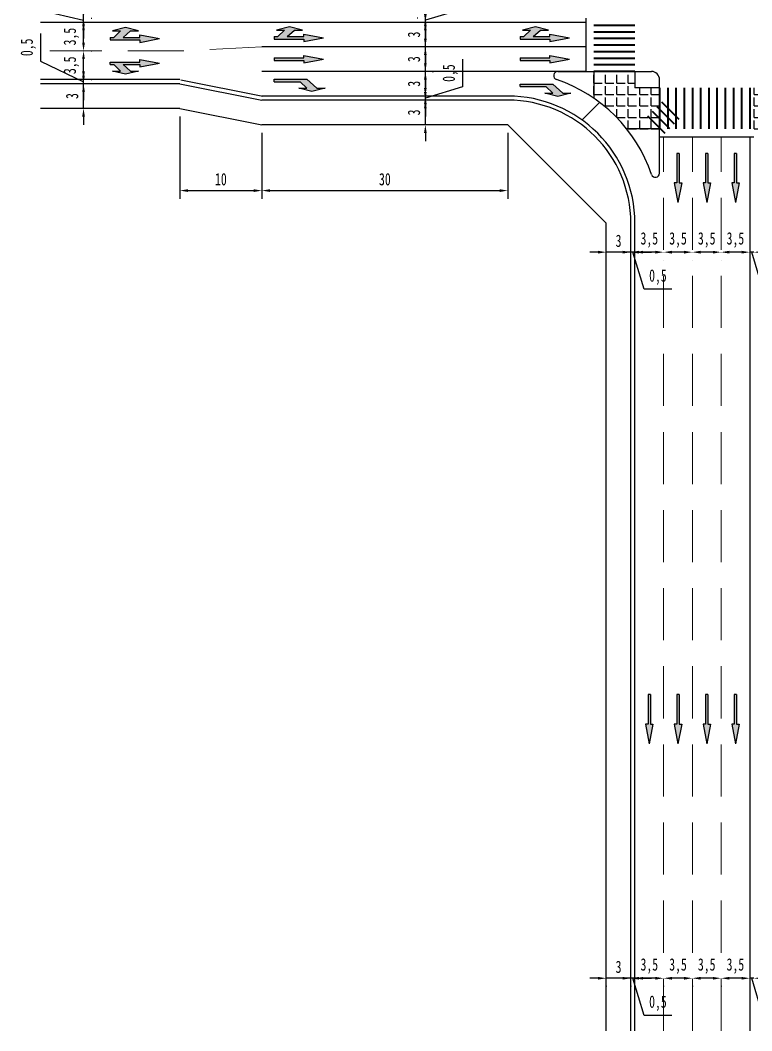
# Model space of a CAD drawing. Header units: metres. Extents: x 98 to 280, y 375 to 625.
# Drawn here: x 97.5 to 186.8, y 375 to 498.2 of the extents above; entities that cross this region are included whole.
import ezdxf

# ---------------------------------------------------------------- set-up
doc = ezdxf.new("R2010")
doc.units = ezdxf.units.M
doc.header["$LTSCALE"] = 0.5
doc.linetypes.add('DASHED', pattern=[19.05, 12.7, -6.35])
doc.layers.add('人行横道线', color=7, linetype='Continuous', lineweight=40)
doc.layers.add('车道分隔线', color=7, linetype='DASHED', lineweight=15)
for name, color, linetype in [('导向车道线', 7, 'Continuous'), ('标注', 1, 'Continuous'), ('行人安全岛', 7, 'Continuous'), ('车行道边缘线', 5, 'Continuous'), ('道路红线', 6, 'Continuous')]:
    doc.layers.add(name, color=color, linetype=linetype)
doc.styles.add('汉字', font='simfang.ttf', dxfattribs={"width": 0.7})
doc.dimstyles.new('道路标注样式', dxfattribs={"dimtxt": 1.5, "dimasz": 1, "dimexe": 1, "dimexo": 1, "dimtad": 1, "dimtxsty": '汉字', "dimcen": 2.5, "dimadec": 0, "dimazin": 0, "dimtfac": 1, "dimtmove": 1, "dimatfit": 3, "dimfxl": 1, "dimarcsym": 0})

# ---------------------------------------------------------------- blocks, each defined once
blk = doc.blocks.new('*U28')
at = {"layer": '人行横道线'}
blk.add_line((3.01, 0), (3.01, 3), dxfattribs=at)
blk = doc.blocks.new('*U27')
at = {"layer": '人行横道线', "color": 0, "linetype": 'ByBlock', "lineweight": -2, "transparency": 16777216, "rotation": 225.0000000000004}
blk.add_blockref('*U28', (211.03, 516.65), dxfattribs=at)
blk = doc.blocks.new('*U24')
at = {"layer": '人行横道线', "rotation": 314.9999999999997}
blk.add_blockref('*U27', (-511.54, -216.11), dxfattribs=at)
blk = doc.blocks.new('*U23')
at = {"layer": '人行横道线', "color": 0, "linetype": 'ByBlock', "lineweight": -2, "transparency": 16777216, "rotation": 45.00000000000038}
blk.add_blockref('*U24', (208.9, 514.52), dxfattribs=at)
blk = doc.blocks.new('*U17')
at = {"layer": '人行横道线', "rotation": 314.9999999999997}
blk.add_blockref('*U23', (-511.54, -216.11), dxfattribs=at)
blk = doc.blocks.new('*U18')
at = {"layer": '人行横道线', "color": 0, "linetype": 'ByBlock', "lineweight": -2, "transparency": 16777216, "rotation": 45.00000000000038}
for p in [(210.6, 516.22), (208.9, 514.52), (209.47, 515.09), (210.03, 515.65)]:
    blk.add_blockref('*U17', p, dxfattribs=at)
blk = doc.blocks.new('*U25')
at = {"layer": '人行横道线'}
blk.add_line((0, 0), (0, 5), dxfattribs=at)
blk = doc.blocks.new('*U26')
at = {"color": 0, "linetype": 'ByBlock', "lineweight": -2, "transparency": 16777216, "rotation": 270}
blk.add_blockref('*U25', (205.5, 508), dxfattribs=at)
blk = doc.blocks.new('*U19')
at = {"rotation": 90.00000000000001}
blk.add_blockref('*U26', (508, -205.5), dxfattribs=at)
blk = doc.blocks.new('*U20')
at = {"color": 0, "linetype": 'ByBlock', "lineweight": -2, "transparency": 16777216, "rotation": 270}
for p in [(205.5, 508), (205.5, 507.2), (205.5, 506.4), (205.5, 505.6), (205.5, 504.8), (205.5, 504), (205.5, 503.2), (205.5, 502.4)]:
    blk.add_blockref('*U19', p, dxfattribs=at)
blk = doc.blocks.new('*U21')
at = {"layer": '人行横道线'}
blk.add_line((0, 6), (0, 1), dxfattribs=at)
blk = doc.blocks.new('*U22')
at = {"color": 0, "linetype": 'ByBlock', "lineweight": -2, "transparency": 16777216, "rotation": 180}
for p in [(193.5, 515), (194.5, 515), (195.5, 515), (196.5, 515), (197.5, 515), (198.5, 515), (199.5, 515), (200.5, 515), (201.5, 515), (202.5, 515), (203.5, 515), (204.5, 515)]:
    blk.add_blockref('*U21', p, dxfattribs=at)
blk = doc.blocks.new('直行')
h = blk.add_hatch(color=256)
h.dxf.hatch_style = 1
h.paths.add_polyline_path([(-0.45, 3.6), (-0.15, 3.6), (-0.15, 0), (0.15, 0), (0.15, 3.6), (0.45, 3.6), (0, 6)])
for p, q in [((-0.45, 3.6), (0, 6)), ((0.45, 3.6), (0, 6)), ((-0.15, 3.6), (-0.45, 3.6)), ((-0.15, 0), (-0.15, 3.6)), ((0.15, 0), (0.15, 3.6)), ((0.15, 3.6), (0.45, 3.6)), ((-0.15, 0), (0.15, 0))]:
    blk.add_line(p, q)
blk = doc.blocks.new('*U36')
at = {"rotation": 180}
blk.add_blockref('直行', (0, 3), dxfattribs=at)
blk = doc.blocks.new('*U37')
at = {"color": 0, "linetype": 'ByBlock', "lineweight": -2, "transparency": 16777216}
for p in [(-10.5, 0), (-7, 0), (-3.5, 0), (0, 0)]:
    blk.add_blockref('*U36', p, dxfattribs=at)
blk = doc.blocks.new('*U38')
at = {"rotation": 180}
blk.add_blockref('直行', (0, 3), dxfattribs=at)
blk = doc.blocks.new('*U39')
at = {"color": 0, "linetype": 'ByBlock', "lineweight": -2, "transparency": 16777216}
for p in [(-7, 0), (-3.5, 0), (0, 0)]:
    blk.add_blockref('*U38', p, dxfattribs=at)
blk = doc.blocks.new('左转')
h = blk.add_hatch(color=256)
h.dxf.hatch_style = 1
h.paths.add_polyline_path([(-1.35, 4.6), (-0.95, 6.2), (-0.95, 5.2), (0.15, 4), (0.15, 0), (-0.15, 0), (-0.15, 3.15), (-0.95, 4), (-0.95, 3)])
for p, q in [((-0.95, 6.2), (-1.35, 4.6)), ((-0.95, 5.2), (-0.95, 6.2)), ((0.15, 4), (-0.95, 5.2)), ((-1.35, 4.6), (-0.95, 3)), ((-0.95, 3), (-0.95, 4)), ((-0.95, 4), (-0.15, 3.15)), ((0.15, 0), (0.15, 4)), ((-0.15, 0), (-0.15, 3.15)), ((-0.15, 0), (0.15, 0))]:
    blk.add_line(p, q)
blk = doc.blocks.new('右转')
at = {"layer": '行人安全岛', "xscale": -1}
blk.add_blockref('左转', (0, 0), dxfattribs=at)
blk = doc.blocks.new('直左')
h = blk.add_hatch(color=256)
h.dxf.hatch_style = 1
h.paths.add_polyline_path([(-1.35, 1.87), (-0.95, 3.47), (-0.95, 2.47), (-0.15, 1.6), (-0.15, 3.6), (-0.45, 3.6), (0, 6), (0.45, 3.6), (0.15, 3.6), (0.15, 0), (-0.15, 0), (-0.15, 0.43), (-0.95, 1.27), (-0.95, 0.27)])
for p, q in [((-0.45, 3.6), (0, 6)), ((0.45, 3.6), (0, 6)), ((-0.95, 3.47), (-1.35, 1.87)), ((-0.95, 2.47), (-0.95, 3.47)), ((-0.15, 1.6), (-0.95, 2.47)), ((-0.15, 3.6), (-0.45, 3.6)), ((-0.15, 1.6), (-0.15, 3.6)), ((0.15, 0), (0.15, 3.6)), ((0.15, 3.6), (0.45, 3.6)), ((-1.35, 1.87), (-0.95, 0.27)), ((-0.95, 0.27), (-0.95, 1.27)), ((-0.95, 1.27), (-0.15, 0.43)), ((-0.15, 0), (-0.15, 0.43)), ((-0.15, 0), (0.15, 0))]:
    blk.add_line(p, q)
blk = doc.blocks.new('*U62')
at = {"rotation": 270}
for name, p in [('直左', (-3, 0.85)), ('直行', (-3, -1.75))]:
    blk.add_blockref(name, p, dxfattribs=at)
blk = doc.blocks.new('*U63')
at = {"color": 0, "linetype": 'ByBlock', "lineweight": -2, "transparency": 16777216}
for p in [(-30, 0), (0, 0)]:
    blk.add_blockref('*U62', p, dxfattribs=at)
blk = doc.blocks.new('直右')
at = {"layer": '行人安全岛', "xscale": -1}
blk.add_blockref('直左', (0, 0), dxfattribs=at)
blk = doc.blocks.new('*D100')
at = {"layer": 'Defpoints', "color": 0}
for p in [(186.5, 469.96), (186.5, 469.96), (187, 469.96)]:
    blk.add_point(p, dxfattribs=at)
at = {"layer": '标注', "color": 0, "lineweight": -2}
for p, q in [((185.5, 469.96), (184.5, 469.96)), ((187, 469.96), (186.5, 469.96)), ((188.11, 465.43), (186.75, 469.96)), ((188, 469.96), (189, 469.96)), ((186.5, 468.96), (186.5, 468.96)), ((187, 468.96), (187, 468.96)), ((191.5, 465.43), (188.11, 465.43))]:
    blk.add_line(p, q, dxfattribs=at)
at = {"layer": '标注', "color": 0}
for points in [[(185.5, 469.79), (185.5, 470.13), (186.5, 469.96)], [(188, 470.13), (188, 469.79), (187, 469.96)]]:
    blk.add_solid(points, dxfattribs=at)
at = {"layer": '标注', "color": 0, "insert": (189.8, 466.92), "char_height": 1.5, "attachment_point": 5, "style": '汉字'}
blk.add_mtext('0,5', dxfattribs=at)
blk = doc.blocks.new('*D101')
at = {"layer": 'Defpoints', "color": 0}
for p in [(183, 469.96), (183, 469.96), (186.5, 469.96)]:
    blk.add_point(p, dxfattribs=at)
at = {"layer": '标注', "color": 0, "lineweight": -2}
for p, q in [((185.5, 469.96), (184, 469.96)), ((183, 468.96), (183, 468.96)), ((186.5, 468.96), (186.5, 468.96))]:
    blk.add_line(p, q, dxfattribs=at)
at = {"layer": '标注', "color": 0}
for points in [[(184, 470.13), (184, 469.79), (183, 469.96)], [(185.5, 469.79), (185.5, 470.13), (186.5, 469.96)]]:
    blk.add_solid(points, dxfattribs=at)
at = {"layer": '标注', "color": 0, "insert": (184.75, 471.45), "char_height": 1.5, "attachment_point": 5, "style": '汉字'}
blk.add_mtext('3,5', dxfattribs=at)
blk = doc.blocks.new('*D102')
at = {"layer": 'Defpoints', "color": 0}
for p in [(179.5, 469.96), (179.5, 469.96), (183, 469.96)]:
    blk.add_point(p, dxfattribs=at)
at = {"layer": '标注', "color": 0, "lineweight": -2}
for p, q in [((182, 469.96), (180.5, 469.96)), ((179.5, 468.96), (179.5, 468.96)), ((183, 468.96), (183, 468.96))]:
    blk.add_line(p, q, dxfattribs=at)
at = {"layer": '标注', "color": 0}
for points in [[(180.5, 470.13), (180.5, 469.79), (179.5, 469.96)], [(182, 469.79), (182, 470.13), (183, 469.96)]]:
    blk.add_solid(points, dxfattribs=at)
at = {"layer": '标注', "color": 0, "insert": (181.25, 471.45), "char_height": 1.5, "attachment_point": 5, "style": '汉字'}
blk.add_mtext('3,5', dxfattribs=at)
blk = doc.blocks.new('*D103')
at = {"layer": 'Defpoints', "color": 0}
for p in [(176, 469.96), (176, 469.96), (179.5, 469.96)]:
    blk.add_point(p, dxfattribs=at)
at = {"layer": '标注', "color": 0, "lineweight": -2}
for p, q in [((178.5, 469.96), (177, 469.96)), ((176, 468.96), (176, 468.96)), ((179.5, 468.96), (179.5, 468.96))]:
    blk.add_line(p, q, dxfattribs=at)
at = {"layer": '标注', "color": 0}
for points in [[(177, 470.13), (177, 469.79), (176, 469.96)], [(178.5, 469.79), (178.5, 470.13), (179.5, 469.96)]]:
    blk.add_solid(points, dxfattribs=at)
at = {"layer": '标注', "color": 0, "insert": (177.75, 471.45), "char_height": 1.5, "attachment_point": 5, "style": '汉字'}
blk.add_mtext('3,5', dxfattribs=at)
blk = doc.blocks.new('*D104')
at = {"layer": 'Defpoints', "color": 0}
for p in [(172.5, 469.96), (172.5, 469.96), (176, 469.96)]:
    blk.add_point(p, dxfattribs=at)
at = {"layer": '标注', "color": 0, "lineweight": -2}
for p, q in [((175, 469.96), (173.5, 469.96)), ((172.5, 468.96), (172.5, 468.96)), ((176, 468.96), (176, 468.96))]:
    blk.add_line(p, q, dxfattribs=at)
at = {"layer": '标注', "color": 0}
for points in [[(173.5, 470.13), (173.5, 469.79), (172.5, 469.96)], [(175, 469.79), (175, 470.13), (176, 469.96)]]:
    blk.add_solid(points, dxfattribs=at)
at = {"layer": '标注', "color": 0, "insert": (174.25, 471.45), "char_height": 1.5, "attachment_point": 5, "style": '汉字'}
blk.add_mtext('3,5', dxfattribs=at)
blk = doc.blocks.new('*D105')
at = {"layer": 'Defpoints', "color": 0}
for p in [(172, 469.96), (172, 469.96), (172.5, 469.96)]:
    blk.add_point(p, dxfattribs=at)
at = {"layer": '标注', "color": 0, "lineweight": -2}
for p, q in [((171, 469.96), (170, 469.96)), ((172.5, 469.96), (172, 469.96)), ((173.61, 465.43), (172.25, 469.96)), ((173.5, 469.96), (174.5, 469.96)), ((172, 468.96), (172, 468.96)), ((172.5, 468.96), (172.5, 468.96)), ((177, 465.43), (173.61, 465.43))]:
    blk.add_line(p, q, dxfattribs=at)
at = {"layer": '标注', "color": 0}
for points in [[(171, 469.79), (171, 470.13), (172, 469.96)], [(173.5, 470.13), (173.5, 469.79), (172.5, 469.96)]]:
    blk.add_solid(points, dxfattribs=at)
at = {"layer": '标注', "color": 0, "insert": (175.3, 466.92), "char_height": 1.5, "attachment_point": 5, "style": '汉字'}
blk.add_mtext('0,5', dxfattribs=at)
blk = doc.blocks.new('*D106')
at = {"layer": 'Defpoints', "color": 0}
for p in [(169, 469.96), (169, 469.96), (172, 469.96)]:
    blk.add_point(p, dxfattribs=at)
at = {"layer": '标注', "color": 0, "lineweight": -2}
for p, q in [((168, 469.96), (167, 469.96)), ((172, 469.96), (169, 469.96)), ((173, 469.96), (174, 469.96)), ((169, 468.96), (169, 468.96)), ((172, 468.96), (172, 468.96))]:
    blk.add_line(p, q, dxfattribs=at)
at = {"layer": '标注', "color": 0}
for points in [[(168, 469.79), (168, 470.13), (169, 469.96)], [(173, 470.13), (173, 469.79), (172, 469.96)]]:
    blk.add_solid(points, dxfattribs=at)
at = {"layer": '标注', "color": 0, "insert": (170.5, 471.34), "char_height": 1.5, "attachment_point": 5, "style": '汉字'}
blk.add_mtext('3', dxfattribs=at)
blk = doc.blocks.new('*D115')
at = {"layer": 'Defpoints', "color": 0}
for p in [(117, 487.5), (127, 485.5), (127, 477.47)]:
    blk.add_point(p, dxfattribs=at)
at = {"layer": '标注', "color": 0, "lineweight": -2}
for p, q in [((117, 486.5), (117, 476.47)), ((127, 484.5), (127, 476.47)), ((118, 477.47), (126, 477.47))]:
    blk.add_line(p, q, dxfattribs=at)
at = {"layer": '标注', "color": 0}
for points in [[(118, 477.64), (118, 477.3), (117, 477.47)], [(126, 477.3), (126, 477.64), (127, 477.47)]]:
    blk.add_solid(points, dxfattribs=at)
at = {"layer": '标注', "color": 0, "insert": (122, 478.85), "char_height": 1.5, "attachment_point": 5, "style": '汉字'}
blk.add_mtext('10', dxfattribs=at)
blk = doc.blocks.new('*D116')
at = {"layer": 'Defpoints', "color": 0}
for p in [(127, 485.5), (157, 485.5), (157, 477.47)]:
    blk.add_point(p, dxfattribs=at)
at = {"layer": '标注', "color": 0, "lineweight": -2}
for p, q in [((127, 484.5), (127, 476.47)), ((157, 484.5), (157, 476.47)), ((128, 477.47), (156, 477.47))]:
    blk.add_line(p, q, dxfattribs=at)
at = {"layer": '标注', "color": 0}
for points in [[(128, 477.64), (128, 477.3), (127, 477.47)], [(156, 477.3), (156, 477.64), (157, 477.47)]]:
    blk.add_solid(points, dxfattribs=at)
at = {"layer": '标注', "color": 0, "insert": (142, 478.85), "char_height": 1.5, "attachment_point": 5, "style": '汉字'}
blk.add_mtext('30', dxfattribs=at)
blk = doc.blocks.new('*D132')
at = {"layer": 'Defpoints', "color": 0}
for p in [(146.94, 488.5), (146.94, 488.5), (146.94, 485.5)]:
    blk.add_point(p, dxfattribs=at)
at = {"layer": '标注', "color": 0, "lineweight": -2}
for p, q in [((146.94, 489.5), (146.94, 490.5)), ((146.94, 485.5), (146.94, 488.5)), ((147.94, 488.5), (147.94, 488.5)), ((146.94, 484.5), (146.94, 483.5)), ((147.94, 485.5), (147.94, 485.5))]:
    blk.add_line(p, q, dxfattribs=at)
at = {"layer": '标注', "color": 0}
for points in [[(146.77, 489.5), (147.1, 489.5), (146.94, 488.5)], [(147.1, 484.5), (146.77, 484.5), (146.94, 485.5)]]:
    blk.add_solid(points, dxfattribs=at)
at = {"layer": '标注', "color": 0, "insert": (145.55, 487), "char_height": 1.5, "attachment_point": 5, "rotation": 90, "style": '汉字'}
blk.add_mtext('3', dxfattribs=at)
blk = doc.blocks.new('*D133')
at = {"layer": 'Defpoints', "color": 0}
for p in [(146.94, 489), (146.94, 488.5), (147.02, 489)]:
    blk.add_point(p, dxfattribs=at)
at = {"layer": '标注', "color": 0, "lineweight": -2}
for p, q in [((151.47, 493.5), (151.47, 490.11)), ((146.94, 490), (146.94, 491)), ((151.47, 490.11), (146.94, 488.75)), ((146.02, 489), (145.94, 489)), ((146.94, 488.5), (146.94, 489)), ((147.94, 488.5), (147.94, 488.5)), ((146.94, 487.5), (146.94, 486.5))]:
    blk.add_line(p, q, dxfattribs=at)
at = {"layer": '标注', "color": 0}
for points in [[(146.77, 490), (147.1, 490), (146.94, 489)], [(147.1, 487.5), (146.77, 487.5), (146.94, 488.5)]]:
    blk.add_solid(points, dxfattribs=at)
at = {"layer": '标注', "color": 0, "insert": (149.98, 491.8), "char_height": 1.5, "attachment_point": 5, "rotation": 90, "style": '汉字'}
blk.add_mtext('0,5', dxfattribs=at)
blk = doc.blocks.new('*D134')
at = {"layer": 'Defpoints', "color": 0}
for p in [(146.75, 492), (146.94, 492), (147.02, 489)]:
    blk.add_point(p, dxfattribs=at)
at = {"layer": '标注', "color": 0, "lineweight": -2}
for p, q in [((146.94, 493), (146.94, 494)), ((146.94, 489), (146.94, 492)), ((147.75, 492), (147.94, 492)), ((146.02, 489), (145.94, 489)), ((146.94, 488), (146.94, 487))]:
    blk.add_line(p, q, dxfattribs=at)
at = {"layer": '标注', "color": 0}
for points in [[(146.77, 493), (147.1, 493), (146.94, 492)], [(147.1, 488), (146.77, 488), (146.94, 489)]]:
    blk.add_solid(points, dxfattribs=at)
at = {"layer": '标注', "color": 0, "insert": (145.55, 490.5), "char_height": 1.5, "attachment_point": 5, "rotation": 90, "style": '汉字'}
blk.add_mtext('3', dxfattribs=at)
blk = doc.blocks.new('*D135')
at = {"layer": 'Defpoints', "color": 0}
for p in [(146.94, 495), (146.94, 495), (146.75, 492)]:
    blk.add_point(p, dxfattribs=at)
at = {"layer": '标注', "color": 0, "lineweight": -2}
for p, q in [((146.94, 496), (146.94, 497)), ((146.94, 492), (146.94, 495)), ((147.94, 495), (147.94, 495)), ((147.75, 492), (147.94, 492)), ((146.94, 491), (146.94, 490))]:
    blk.add_line(p, q, dxfattribs=at)
at = {"layer": '标注', "color": 0}
for points in [[(146.77, 496), (147.1, 496), (146.94, 495)], [(147.1, 491), (146.77, 491), (146.94, 492)]]:
    blk.add_solid(points, dxfattribs=at)
at = {"layer": '标注', "color": 0, "insert": (145.55, 493.5), "char_height": 1.5, "attachment_point": 5, "rotation": 90, "style": '汉字'}
blk.add_mtext('3', dxfattribs=at)
blk = doc.blocks.new('*D136')
at = {"layer": 'Defpoints', "color": 0}
for p in [(146.94, 498), (146.94, 498), (146.94, 495)]:
    blk.add_point(p, dxfattribs=at)
at = {"layer": '标注', "color": 0, "lineweight": -2}
for p, q in [((146.94, 499), (146.94, 500)), ((146.94, 495), (146.94, 498)), ((147.94, 498), (147.94, 498)), ((147.94, 495), (147.94, 495)), ((146.94, 494), (146.94, 493))]:
    blk.add_line(p, q, dxfattribs=at)
at = {"layer": '标注', "color": 0}
for points in [[(146.77, 499), (147.1, 499), (146.94, 498)], [(147.1, 494), (146.77, 494), (146.94, 495)]]:
    blk.add_solid(points, dxfattribs=at)
at = {"layer": '标注', "color": 0, "insert": (145.55, 496.5), "char_height": 1.5, "attachment_point": 5, "rotation": 90, "style": '汉字'}
blk.add_mtext('3', dxfattribs=at)
blk = doc.blocks.new('*D137')
at = {"layer": 'Defpoints', "color": 0}
for p in [(146.94, 498.5), (146.94, 498), (147.02, 498.5)]:
    blk.add_point(p, dxfattribs=at)
at = {"layer": '标注', "color": 0, "lineweight": -2}
for p, q in [((151.47, 503), (151.47, 499.61)), ((146.94, 499.5), (146.94, 500.5)), ((151.47, 499.61), (146.94, 498.25)), ((146.02, 498.5), (145.94, 498.5)), ((146.94, 498), (146.94, 498.5)), ((147.94, 498), (147.94, 498)), ((146.94, 497), (146.94, 496))]:
    blk.add_line(p, q, dxfattribs=at)
at = {"layer": '标注', "color": 0}
for points in [[(146.77, 499.5), (147.1, 499.5), (146.94, 498.5)], [(147.1, 497), (146.77, 497), (146.94, 498)]]:
    blk.add_solid(points, dxfattribs=at)
at = {"layer": '标注', "color": 0, "insert": (149.98, 501.3), "char_height": 1.5, "attachment_point": 5, "rotation": 90, "style": '汉字'}
blk.add_mtext('0,5', dxfattribs=at)
blk = doc.blocks.new('*D138')
at = {"layer": 'Defpoints', "color": 0}
for p in [(146.94, 501.5), (147.44, 501.5), (147.02, 498.5)]:
    blk.add_point(p, dxfattribs=at)
at = {"layer": '标注', "color": 0, "lineweight": -2}
for p, q in [((146.94, 502.5), (146.94, 503.5)), ((146.44, 501.5), (145.94, 501.5)), ((146.94, 498.5), (146.94, 501.5)), ((146.02, 498.5), (145.94, 498.5)), ((146.94, 497.5), (146.94, 496.5))]:
    blk.add_line(p, q, dxfattribs=at)
at = {"layer": '标注', "color": 0}
for points in [[(146.77, 502.5), (147.1, 502.5), (146.94, 501.5)], [(147.1, 497.5), (146.77, 497.5), (146.94, 498.5)]]:
    blk.add_solid(points, dxfattribs=at)
at = {"layer": '标注', "color": 0, "insert": (145.55, 500), "char_height": 1.5, "attachment_point": 5, "rotation": 90, "style": '汉字'}
blk.add_mtext('3', dxfattribs=at)
blk = doc.blocks.new('*D165')
at = {"layer": 'Defpoints', "color": 0}
for p in [(105.25, 490.5), (105.25, 490.5), (105.25, 487.5)]:
    blk.add_point(p, dxfattribs=at)
at = {"layer": '标注', "color": 0, "lineweight": -2}
for p, q in [((105.25, 491.5), (105.25, 492.5)), ((105.25, 487.5), (105.25, 490.5)), ((106.25, 490.5), (106.25, 490.5)), ((106.25, 487.5), (106.25, 487.5)), ((105.25, 486.5), (105.25, 485.5))]:
    blk.add_line(p, q, dxfattribs=at)
at = {"layer": '标注', "color": 0}
for points in [[(105.08, 491.5), (105.41, 491.5), (105.25, 490.5)], [(105.41, 486.5), (105.08, 486.5), (105.25, 487.5)]]:
    blk.add_solid(points, dxfattribs=at)
at = {"layer": '标注', "color": 0, "insert": (103.86, 489), "char_height": 1.5, "attachment_point": 5, "rotation": 90, "style": '汉字'}
blk.add_mtext('3', dxfattribs=at)
blk = doc.blocks.new('*D166')
at = {"layer": 'Defpoints', "color": 0}
for p in [(105.16, 491), (105.25, 491), (105.25, 490.5)]:
    blk.add_point(p, dxfattribs=at)
at = {"layer": '标注', "color": 0, "lineweight": -2}
for p, q in [((100, 496.64), (100, 493.25)), ((100, 493.25), (105.25, 490.75)), ((105.25, 492), (105.25, 493)), ((105.25, 490.5), (105.25, 491)), ((106.16, 491), (106.25, 491)), ((105.25, 489.5), (105.25, 488.5)), ((106.25, 490.5), (106.25, 490.5))]:
    blk.add_line(p, q, dxfattribs=at)
at = {"layer": '标注', "color": 0}
for points in [[(105.08, 492), (105.41, 492), (105.25, 491)], [(105.41, 489.5), (105.08, 489.5), (105.25, 490.5)]]:
    blk.add_solid(points, dxfattribs=at)
at = {"layer": '标注', "color": 0, "insert": (98.51, 494.94), "char_height": 1.5, "attachment_point": 5, "rotation": 90, "style": '汉字'}
blk.add_mtext('0,5', dxfattribs=at)
blk = doc.blocks.new('*D167')
at = {"layer": 'Defpoints', "color": 0}
for p in [(105.16, 494.5), (105.25, 494.5), (105.16, 491)]:
    blk.add_point(p, dxfattribs=at)
at = {"layer": '标注', "color": 0, "lineweight": -2}
for p, q in [((106.16, 494.5), (106.25, 494.5)), ((105.25, 492), (105.25, 493.5)), ((106.16, 491), (106.25, 491))]:
    blk.add_line(p, q, dxfattribs=at)
at = {"layer": '标注', "color": 0}
for points in [[(105.41, 493.5), (105.08, 493.5), (105.25, 494.5)], [(105.08, 492), (105.41, 492), (105.25, 491)]]:
    blk.add_solid(points, dxfattribs=at)
at = {"layer": '标注', "color": 0, "insert": (103.76, 492.75), "char_height": 1.5, "attachment_point": 5, "rotation": 90, "style": '汉字'}
blk.add_mtext('3,5', dxfattribs=at)
blk = doc.blocks.new('*D168')
at = {"layer": 'Defpoints', "color": 0}
for p in [(105.16, 498), (105.25, 498), (105.16, 494.5)]:
    blk.add_point(p, dxfattribs=at)
at = {"layer": '标注', "color": 0, "lineweight": -2}
for p, q in [((106.16, 498), (106.25, 498)), ((105.25, 495.5), (105.25, 497)), ((106.16, 494.5), (106.25, 494.5))]:
    blk.add_line(p, q, dxfattribs=at)
at = {"layer": '标注', "color": 0}
for points in [[(105.41, 497), (105.08, 497), (105.25, 498)], [(105.08, 495.5), (105.41, 495.5), (105.25, 494.5)]]:
    blk.add_solid(points, dxfattribs=at)
at = {"layer": '标注', "color": 0, "insert": (103.76, 496.25), "char_height": 1.5, "attachment_point": 5, "rotation": 90, "style": '汉字'}
blk.add_mtext('3,5', dxfattribs=at)
blk = doc.blocks.new('*D169')
at = {"layer": 'Defpoints', "color": 0}
for p in [(105.16, 498.5), (105.16, 498), (105.25, 498.5)]:
    blk.add_point(p, dxfattribs=at)
at = {"layer": '标注', "color": 0, "lineweight": -2}
for p, q in [((100, 502.87), (100, 499.48)), ((105.25, 499.5), (105.25, 500.5)), ((100, 499.48), (105.25, 498.25)), ((105.25, 498), (105.25, 498.5)), ((106.16, 498.5), (106.25, 498.5)), ((106.16, 498), (106.25, 498)), ((105.25, 497), (105.25, 496))]:
    blk.add_line(p, q, dxfattribs=at)
at = {"layer": '标注', "color": 0}
for points in [[(105.08, 499.5), (105.41, 499.5), (105.25, 498.5)], [(105.41, 497), (105.08, 497), (105.25, 498)]]:
    blk.add_solid(points, dxfattribs=at)
at = {"layer": '标注', "color": 0, "insert": (98.51, 501.18), "char_height": 1.5, "attachment_point": 5, "rotation": 90, "style": '汉字'}
blk.add_mtext('0,5', dxfattribs=at)
blk = doc.blocks.new('*D170')
at = {"layer": 'Defpoints', "color": 0}
for p in [(105.25, 501.5), (105.25, 501.5), (105.16, 498.5)]:
    blk.add_point(p, dxfattribs=at)
at = {"layer": '标注', "color": 0, "lineweight": -2}
for p, q in [((105.25, 502.5), (105.25, 503.5)), ((105.25, 498.5), (105.25, 501.5)), ((106.25, 501.5), (106.25, 501.5)), ((106.16, 498.5), (106.25, 498.5)), ((105.25, 497.5), (105.25, 496.5))]:
    blk.add_line(p, q, dxfattribs=at)
at = {"layer": '标注', "color": 0}
for points in [[(105.08, 502.5), (105.41, 502.5), (105.25, 501.5)], [(105.41, 497.5), (105.08, 497.5), (105.25, 498.5)]]:
    blk.add_solid(points, dxfattribs=at)
at = {"layer": '标注', "color": 0, "insert": (103.86, 500), "char_height": 1.5, "attachment_point": 5, "rotation": 90, "style": '汉字'}
blk.add_mtext('3', dxfattribs=at)
blk = doc.blocks.new('*D217')
at = {"layer": 'Defpoints', "color": 0}
for p in [(186.5, 381.49), (186.5, 381.41), (187, 381.49)]:
    blk.add_point(p, dxfattribs=at)
at = {"layer": '标注', "color": 0, "lineweight": -2}
for p, q in [((185.5, 381.41), (184.5, 381.41)), ((187, 381.41), (186.5, 381.41)), ((188.11, 376.87), (186.75, 381.41)), ((188, 381.41), (189, 381.41)), ((186.5, 380.49), (186.5, 380.41)), ((187, 380.49), (187, 380.41)), ((191.5, 376.87), (188.11, 376.87))]:
    blk.add_line(p, q, dxfattribs=at)
at = {"layer": '标注', "color": 0}
for points in [[(185.5, 381.24), (185.5, 381.57), (186.5, 381.41)], [(188, 381.57), (188, 381.24), (187, 381.41)]]:
    blk.add_solid(points, dxfattribs=at)
at = {"layer": '标注', "color": 0, "insert": (189.8, 378.36), "char_height": 1.5, "attachment_point": 5, "style": '汉字'}
blk.add_mtext('0,5', dxfattribs=at)
blk = doc.blocks.new('*D218')
at = {"layer": 'Defpoints', "color": 0}
for p in [(183, 381.49), (183, 381.41), (186.5, 381.49)]:
    blk.add_point(p, dxfattribs=at)
at = {"layer": '标注', "color": 0, "lineweight": -2}
for p, q in [((185.5, 381.41), (184, 381.41)), ((183, 380.49), (183, 380.41)), ((186.5, 380.49), (186.5, 380.41))]:
    blk.add_line(p, q, dxfattribs=at)
at = {"layer": '标注', "color": 0}
for points in [[(184, 381.57), (184, 381.24), (183, 381.41)], [(185.5, 381.24), (185.5, 381.57), (186.5, 381.41)]]:
    blk.add_solid(points, dxfattribs=at)
at = {"layer": '标注', "color": 0, "insert": (184.75, 382.9), "char_height": 1.5, "attachment_point": 5, "style": '汉字'}
blk.add_mtext('3,5', dxfattribs=at)
blk = doc.blocks.new('*D219')
at = {"layer": 'Defpoints', "color": 0}
for p in [(179.5, 381.49), (179.5, 381.41), (183, 381.49)]:
    blk.add_point(p, dxfattribs=at)
at = {"layer": '标注', "color": 0, "lineweight": -2}
for p, q in [((182, 381.41), (180.5, 381.41)), ((179.5, 380.49), (179.5, 380.41)), ((183, 380.49), (183, 380.41))]:
    blk.add_line(p, q, dxfattribs=at)
at = {"layer": '标注', "color": 0}
for points in [[(180.5, 381.57), (180.5, 381.24), (179.5, 381.41)], [(182, 381.24), (182, 381.57), (183, 381.41)]]:
    blk.add_solid(points, dxfattribs=at)
at = {"layer": '标注', "color": 0, "insert": (181.25, 382.9), "char_height": 1.5, "attachment_point": 5, "style": '汉字'}
blk.add_mtext('3,5', dxfattribs=at)
blk = doc.blocks.new('*D220')
at = {"layer": 'Defpoints', "color": 0}
for p in [(176, 381.49), (176, 381.41), (179.5, 381.49)]:
    blk.add_point(p, dxfattribs=at)
at = {"layer": '标注', "color": 0, "lineweight": -2}
for p, q in [((178.5, 381.41), (177, 381.41)), ((176, 380.49), (176, 380.41)), ((179.5, 380.49), (179.5, 380.41))]:
    blk.add_line(p, q, dxfattribs=at)
at = {"layer": '标注', "color": 0}
for points in [[(177, 381.57), (177, 381.24), (176, 381.41)], [(178.5, 381.24), (178.5, 381.57), (179.5, 381.41)]]:
    blk.add_solid(points, dxfattribs=at)
at = {"layer": '标注', "color": 0, "insert": (177.75, 382.9), "char_height": 1.5, "attachment_point": 5, "style": '汉字'}
blk.add_mtext('3,5', dxfattribs=at)
blk = doc.blocks.new('*D221')
at = {"layer": 'Defpoints', "color": 0}
for p in [(172.5, 381.49), (172.5, 381.41), (176, 381.49)]:
    blk.add_point(p, dxfattribs=at)
at = {"layer": '标注', "color": 0, "lineweight": -2}
for p, q in [((175, 381.41), (173.5, 381.41)), ((172.5, 380.49), (172.5, 380.41)), ((176, 380.49), (176, 380.41))]:
    blk.add_line(p, q, dxfattribs=at)
at = {"layer": '标注', "color": 0}
for points in [[(173.5, 381.57), (173.5, 381.24), (172.5, 381.41)], [(175, 381.24), (175, 381.57), (176, 381.41)]]:
    blk.add_solid(points, dxfattribs=at)
at = {"layer": '标注', "color": 0, "insert": (174.25, 382.9), "char_height": 1.5, "attachment_point": 5, "style": '汉字'}
blk.add_mtext('3,5', dxfattribs=at)
blk = doc.blocks.new('*D222')
at = {"layer": 'Defpoints', "color": 0}
for p in [(172, 381.49), (172, 381.41), (172.5, 381.49)]:
    blk.add_point(p, dxfattribs=at)
at = {"layer": '标注', "color": 0, "lineweight": -2}
for p, q in [((171, 381.41), (170, 381.41)), ((172.5, 381.41), (172, 381.41)), ((173.61, 376.87), (172.25, 381.41)), ((173.5, 381.41), (174.5, 381.41)), ((172, 380.49), (172, 380.41)), ((172.5, 380.49), (172.5, 380.41)), ((177, 376.87), (173.61, 376.87))]:
    blk.add_line(p, q, dxfattribs=at)
at = {"layer": '标注', "color": 0}
for points in [[(171, 381.24), (171, 381.57), (172, 381.41)], [(173.5, 381.57), (173.5, 381.24), (172.5, 381.41)]]:
    blk.add_solid(points, dxfattribs=at)
at = {"layer": '标注', "color": 0, "insert": (175.3, 378.36), "char_height": 1.5, "attachment_point": 5, "style": '汉字'}
blk.add_mtext('0,5', dxfattribs=at)
blk = doc.blocks.new('*D223')
at = {"layer": 'Defpoints', "color": 0}
for p in [(169, 381.49), (169, 381.41), (172, 381.49)]:
    blk.add_point(p, dxfattribs=at)
at = {"layer": '标注', "color": 0, "lineweight": -2}
for p, q in [((168, 381.41), (167, 381.41)), ((172, 381.41), (169, 381.41)), ((173, 381.41), (174, 381.41)), ((169, 380.49), (169, 380.41)), ((172, 380.49), (172, 380.41))]:
    blk.add_line(p, q, dxfattribs=at)
at = {"layer": '标注', "color": 0}
for points in [[(168, 381.24), (168, 381.57), (169, 381.41)], [(173, 381.57), (173, 381.24), (172, 381.41)]]:
    blk.add_solid(points, dxfattribs=at)
at = {"layer": '标注', "color": 0, "insert": (170.5, 382.79), "char_height": 1.5, "attachment_point": 5, "style": '汉字'}
blk.add_mtext('3', dxfattribs=at)

msp = doc.modelspace()

# ---------------------------------------------------------------- hatches: boundary and pattern name
at = {"layer": '行人安全岛'}
h = msp.add_hatch(dxfattribs=at)
h.set_pattern_fill('ANGLE', color=256, scale=0.2)
h.set_pattern_definition([(0, (167.5, 485), (0, 1.397), [1.016, -0.381]), (90, (167.5, 485), (-1.397, 9e-17), [1.016, -0.381])])
h.paths.add_polyline_path([(204.5, 510), (204.5, 515), (208.509, 515, 0.0742451), (212.5, 511.268), (212.5, 508), (207.5, 508), (207.5, 510)])
h.paths.add_polyline_path([(168.194, 488.229, 0.0115755), (167.5, 488.732), (167.5, 492), (172.5, 492), (172.5, 490), (175.5, 490), (175.5, 485), (171.491, 485, 0.0626158)])
h.paths.add_polyline_path([(206.5, 485), (206.5, 490), (207.5, 490), (207.5, 491), (212.5, 491), (212.5, 489.138, 0.0725371), (209.125, 485)])
h.paths.add_polyline_path([(187, 485), (187, 490), (190, 490), (190, 485)])
h.paths.add_polyline_path([(190, 485), (190, 490), (193, 490), (193, 485)])
h.paths.add_polyline_path([(190, 510), (190, 515), (193, 515), (193, 510)])
h.paths.add_polyline_path([(187, 510), (187, 515), (190, 515), (190, 510)])

# ---------------------------------------------------------------- linework, layer by layer
for p, q in [((166.5, 498.5), (166.5, 492)), ((187, 484), (175.5, 484))]:
    msp.add_line(p, q)
at = {"layer": '导向车道线', "linetype": 'Continuous'}
for p, q in [((100, 498), (166.5, 498)), ((166.5, 495), (127, 495)), ((166.5, 492), (127, 492)), ((117, 491), (100, 491)), ((157, 489), (127, 489))]:
    msp.add_line(p, q, dxfattribs=at)
at = {"layer": '导向车道线'}
for p, q in [((117.098, 490.99), (127.098, 488.99)), ((168.194, 488.229), (166.049, 486.084))]:
    msp.add_line(p, q, dxfattribs=at)
at = {"layer": '导向车道线', "linetype": 'Continuous', "lineweight": -3}
for p, q in [((186.5, 484), (186.5, 375)), ((172.5, 375), (172.5, 473.5))]:
    msp.add_line(p, q, dxfattribs=at)
at = {"layer": '导向车道线', "linetype": 'Continuous'}
for radius, start, end in [(18.5, 18.67172, 71.32828), (15.5, 0, 90)]:
    msp.add_arc((157, 473.5), radius, start, end, dxfattribs=at)
at = {"layer": '行人安全岛'}
for p, q in [((163.083, 492), (174.5, 492)), ((167.5, 492), (167.5, 488.732)), ((172.5, 492), (172.5, 490)), ((175.5, 479.583), (175.5, 491)), ((175.5, 490), (172.5, 490)), ((175.5, 485), (171.491, 485))]:
    msp.add_line(p, q, dxfattribs=at)
for centre, radius, start, end in [((163.083, 491.5), 0.5, 90, 251.32828), ((174.5, 491), 1, 0, 90), ((175, 479.583), 0.5, 198.67172, 0)]:
    msp.add_arc(centre, radius, start, end, dxfattribs=at)
at = {"layer": '车行道边缘线', "linetype": 'Continuous'}
for p, q in [((117, 490.5), (100, 490.5)), ((117, 490.5), (100, 490.5)), ((157, 488.5), (127, 488.5)), ((157, 488.5), (127, 488.5))]:
    msp.add_line(p, q, dxfattribs=at)
at = {"layer": '车行道边缘线'}
msp.add_line((117, 490.5), (127, 488.5), dxfattribs=at)
msp.add_line((117, 490.5), (127, 488.5), dxfattribs=at)
at = {"layer": '车行道边缘线', "linetype": 'Continuous', "lineweight": -3}
msp.add_line((172, 375), (172, 473.5), dxfattribs=at)
msp.add_line((172, 375), (172, 473.5), dxfattribs=at)
at = {"layer": '车行道边缘线', "linetype": 'Continuous'}
msp.add_arc((157, 473.5), 15, 0, 90, dxfattribs=at)
msp.add_arc((157, 473.5), 15, 0, 90, dxfattribs=at)
at = {"layer": '车道分隔线'}
for p, q in [((117, 494.5), (100, 494.5)), ((127, 495), (117, 494.5)), ((176, 375), (176, 484)), ((179.5, 375), (179.5, 484)), ((183, 375), (183, 484))]:
    msp.add_line(p, q, dxfattribs=at)
at = {"layer": '道路红线', "linetype": 'Continuous'}
for p, q in [((117, 487.5), (100, 487.5)), ((117, 487.5), (100, 487.5)), ((157, 485.5), (127, 485.5)), ((157, 485.5), (127, 485.5))]:
    msp.add_line(p, q, dxfattribs=at)
at = {"layer": '道路红线'}
msp.add_line((117, 487.5), (127, 485.5), dxfattribs=at)
msp.add_line((117, 487.5), (127, 485.5), dxfattribs=at)
at = {"layer": '道路红线', "linetype": 'Continuous', "lineweight": -3}
for p in [(157, 485.5), (157, 485.5), (169, 375), (169, 375)]:
    msp.add_line(p, (169, 473.5), dxfattribs=at)

# ---------------------------------------------------------------- block references
for name, p, rotation in [('直左', (108.5, 496), 270), ('*U20', (378, 1000), 180), ('直右', (108.5, 493), 270), ('右转', (128.5, 490.9), 270), ('右转', (158.5, 490.3), 270), ('*U22', (380, 999), 180)]:
    msp.add_blockref(name, p, dxfattribs=dict(rotation=rotation))
for name, p in [('*U63', (161.5, 495.25)), ('*U39', (184.75, 479)), ('*U37', (184.75, 413))]:
    msp.add_blockref(name, p)
at = {"layer": '人行横道线', "rotation": 180}
msp.add_blockref('*U18', (386.787, 1000.649), dxfattribs=at)

# ---------------------------------------------------------------- dimensions: what is measured, and where the dimension line sits
at = {"layer": '标注'}
for base, p1, p2, picture, middle in [((105.248, 498.5), (105.165, 498), (105.165, 498.5), '*D169', (100, 500.108)), ((105.248, 491), (105.248, 490.5), (105.165, 491), '*D166', (100, 493.875))]:
    dim = msp.add_linear_dim(base=base, p1=p1, p2=p2, angle=270, dimstyle='道路标注样式', dxfattribs=at)
    dim.commit()
    dim.dimension.update_dxf_attribs({"geometry": picture, "text_midpoint": middle, "dimtype": 160})
for base, p1, p2, angle, picture, middle in [((105.248, 501.5), (105.165, 498.5), (105.248, 501.5), 270, '*D170', (103.865, 500)), ((146.935, 501.5), (147.018, 498.5), (147.435, 501.5), 270, '*D138', (145.551, 500)), ((146.935, 498.5), (146.935, 498), (147.018, 498.5), 270, '*D137', (149.979, 500.235)), ((146.935, 498), (146.935, 495), (146.935, 498), 270, '*D136', (145.551, 496.5)), ((105.248, 498), (105.165, 494.5), (105.165, 498), 270, '*D168', (103.758, 496.25)), ((146.935, 495), (146.75, 492), (146.935, 495), 270, '*D135', (145.551, 493.5)), ((105.248, 494.5), (105.165, 491), (105.165, 494.5), 270, '*D167', (103.758, 492.75)), ((146.935, 492), (147.018, 489), (146.75, 492), 270, '*D134', (145.551, 490.5)), ((146.935, 489), (146.935, 488.5), (147.018, 489), 270, '*D133', (149.979, 490.735)), ((105.248, 490.5), (105.248, 487.5), (105.248, 490.5), 270, '*D165', (103.865, 489)), ((146.935, 488.5), (146.935, 485.5), (146.935, 488.5), 270, '*D132', (145.551, 487)), ((169, 469.96), (172, 469.96), (169, 469.96), 180, '*D106', (170.5, 471.344)), ((172.5, 469.96), (176, 469.96), (172.5, 469.96), 180, '*D104', (174.25, 471.451)), ((176, 469.96), (179.5, 469.96), (176, 469.96), 180, '*D103', (177.75, 471.451)), ((179.5, 469.96), (183, 469.96), (179.5, 469.96), 180, '*D102', (181.25, 471.451)), ((183, 469.96), (186.5, 469.96), (183, 469.96), 180, '*D101', (184.75, 471.451)), ((172, 469.96), (172.5, 469.96), (172, 469.96), 180, '*D105', (174.235, 466.916)), ((186.5, 469.96), (187, 469.96), (186.5, 469.96), 180, '*D100', (188.735, 466.916)), ((169, 381.408), (172, 381.492), (169, 381.492), 180, '*D223', (170.5, 382.792)), ((172.5, 381.408), (176, 381.492), (172.5, 381.492), 180, '*D221', (174.25, 382.899)), ((176, 381.408), (179.5, 381.492), (176, 381.492), 180, '*D220', (177.75, 382.899)), ((179.5, 381.408), (183, 381.492), (179.5, 381.492), 180, '*D219', (181.25, 382.899)), ((183, 381.408), (186.5, 381.492), (183, 381.492), 180, '*D218', (184.75, 382.899)), ((172, 381.408), (172.5, 381.492), (172, 381.492), 180, '*D222', (174.235, 378.364)), ((186.5, 381.408), (187, 381.492), (186.5, 381.492), 180, '*D217', (188.735, 378.364))]:
    dim = msp.add_linear_dim(base=base, p1=p1, p2=p2, angle=angle, dimstyle='道路标注样式', dxfattribs=at)
    dim.commit()
    dim.dimension.update_dxf_attribs({"geometry": picture, "text_midpoint": middle})
for base, p1, p2, picture, middle in [((127, 477.471), (117, 487.5), (127, 485.5), '*D115', (122, 478.854)), ((157, 477.471), (127, 485.5), (157, 485.5), '*D116', (142, 478.854))]:
    dim = msp.add_linear_dim(base=base, p1=p1, p2=p2, dimstyle='道路标注样式', dxfattribs=at)
    dim.commit()
    dim.dimension.update_dxf_attribs({"geometry": picture, "text_midpoint": middle})

doc.saveas('drawing.dxf')
